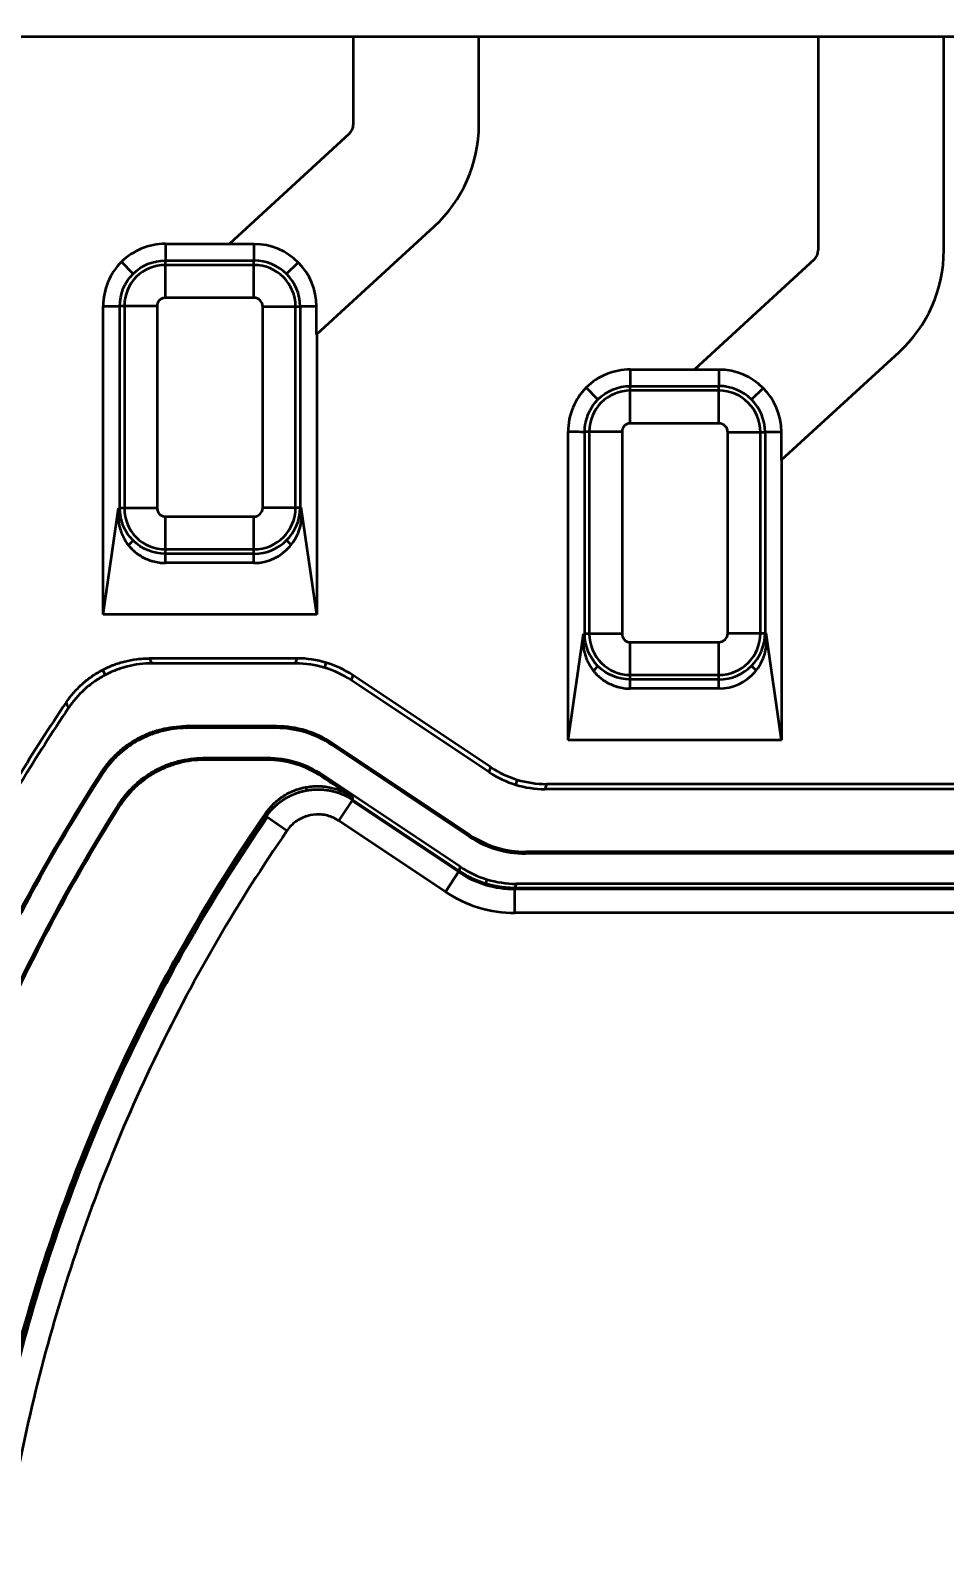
# Model space of a CAD drawing. Header units: millimetres. Extents: x 5 to 1651, y 545 to 1674.
# Drawn here: x 232.7 to 305.4, y 1490.3 to 1612.1 of the extents above; entities that cross this region are included whole.
import ezdxf

# ---------------------------------------------------------------- set-up
doc = ezdxf.new("R2010")
doc.units = ezdxf.units.MM
doc.layers.add('20', color=7, linetype='Continuous', true_color=0xffffff)
doc.layers.add('dim', color=82, linetype='Continuous', lineweight=9)
doc.dimstyles.get("Standard").update_dxf_attribs({"dimscale": 5, "dimtxt": 0.18, "dimasz": 0.18, "dimexe": 0.18, "dimexo": 0.0625, "dimgap": 0.09, "dimtad": 0, "dimtih": 1, "dimtoh": 1, "dimzin": 0, "dimdsep": 46, "dimtxsty": 'Standard', "dimcen": 0.09, "dimadec": 0, "dimazin": 0, "dimtfac": 1, "dimtofl": 0, "dimtmove": 0, "dimatfit": 3, "dimfxl": 0, "dimtolj": 1, "dimtzin": 0, "dimarcsym": 0})

# ---------------------------------------------------------------- blocks, each defined once
blk = doc.blocks.new('*D2')
at = {"layer": 'Defpoints', "color": 0, "lineweight": 18, "transparency": 16777216}
for p in [(651.9, 1664.8), (151.9, 1561.72), (651.9, 1561.72)]:
    blk.add_point(p, dxfattribs=at)
at = {"layer": 'dim', "color": 0, "lineweight": -2, "transparency": 16777216}
for p, q in [((151.9, 1564.22), (151.9, 1667.3)), ((651.9, 1564.22), (651.9, 1667.3)), ((161.9, 1664.8), (357.11, 1664.8)), ((641.9, 1664.8), (446.69, 1664.8))]:
    blk.add_line(p, q, dxfattribs=at)
at = {"layer": 'dim', "color": 0, "lineweight": 18, "transparency": 16777216}
for points in [[(161.9, 1666.47), (161.9, 1663.13), (151.9, 1664.8)], [(641.9, 1666.47), (641.9, 1663.13), (651.9, 1664.8)]]:
    blk.add_solid(points, dxfattribs=at)
at = {"layer": 'dim', "color": 0, "lineweight": 18, "transparency": 16777216, "insert": (401.9, 1664.8), "char_height": 12.5, "attachment_point": 5}
blk.add_mtext('\\A1;500.00{\\H7.5;\\S-0.10^ -0.15;}', dxfattribs=at)

msp = doc.modelspace()

# ---------------------------------------------------------------- linework, layer by layer
at = {"layer": '20', "color": 7, "linetype": 'Continuous', "lineweight": 35}
for p, q in [((221.654, 1611.632), (258.34, 1611.632)), ((258.34, 1611.632), (268.34, 1611.632)), ((258.34, 1611.632), (258.34, 1604.616)), ((268.34, 1611.632), (295.34, 1611.632)), ((268.34, 1604.616), (268.34, 1611.632)), ((295.34, 1611.632), (305.34, 1611.632)), ((295.34, 1611.632), (295.34, 1594.616)), ((305.34, 1611.632), (325.34, 1611.632)), ((305.34, 1594.616), (305.34, 1611.632)), ((258.016, 1603.879), (248.488, 1595.132)), ((255.435, 1587.935), (264.779, 1596.513)), ((243.386, 1595.132), (248.488, 1595.132)), ((248.488, 1595.132), (248.47, 1595.115)), ((250.435, 1595.115), (248.47, 1595.115)), ((250.435, 1595.115), (250.435, 1593.809)), ((240.815, 1592.752), (239.88, 1593.688)), ((250.435, 1593.446), (243.385, 1593.446)), ((243.386, 1593.809), (250.435, 1593.809)), ((250.435, 1590.838), (250.435, 1593.809)), ((253.035, 1592.732), (253.959, 1593.656)), ((295.016, 1593.879), (285.488, 1585.132)), ((250.435, 1590.838), (243.386, 1590.838)), ((238.435, 1565.632), (238.435, 1590.181)), ((242.729, 1590.18), (239.759, 1590.18)), ((239.759, 1574.084), (239.759, 1590.18)), ((240.122, 1590.18), (240.122, 1574.084)), ((242.729, 1590.18), (242.729, 1574.085)), ((251.141, 1590.132), (254.112, 1590.132)), ((251.141, 1574.132), (251.141, 1590.132)), ((253.749, 1574.132), (253.749, 1590.132)), ((255.418, 1590.132), (254.112, 1590.132)), ((254.112, 1590.132), (254.112, 1574.132)), ((255.418, 1587.919), (255.418, 1590.132)), ((255.418, 1587.919), (255.435, 1587.935)), ((255.435, 1587.935), (255.435, 1565.632)), ((292.435, 1577.935), (301.779, 1586.513)), ((280.386, 1585.132), (285.488, 1585.132)), ((285.488, 1585.132), (285.47, 1585.115)), ((287.435, 1585.115), (285.47, 1585.115)), ((287.435, 1585.115), (287.435, 1583.809)), ((277.815, 1582.752), (276.88, 1583.688)), ((287.435, 1583.446), (280.385, 1583.446)), ((280.386, 1583.809), (287.435, 1583.809)), ((287.435, 1580.838), (287.435, 1583.809)), ((290.035, 1582.732), (290.959, 1583.656)), ((287.435, 1580.838), (280.386, 1580.838)), ((275.435, 1555.632), (275.435, 1580.181)), ((279.729, 1580.18), (276.759, 1580.18)), ((276.759, 1564.084), (276.759, 1580.18)), ((277.122, 1580.18), (277.122, 1564.084)), ((279.729, 1580.18), (279.729, 1564.085)), ((288.141, 1580.132), (291.112, 1580.132)), ((288.141, 1564.132), (288.141, 1580.132)), ((290.749, 1564.132), (290.749, 1580.132)), ((292.418, 1580.132), (291.112, 1580.132)), ((291.112, 1580.132), (291.112, 1564.132)), ((292.418, 1577.919), (292.418, 1580.132)), ((292.418, 1577.919), (292.435, 1577.935)), ((292.435, 1577.935), (292.435, 1555.632)), ((238.435, 1565.632), (239.665, 1574.084)), ((243.387, 1570.456), (243.388, 1573.427)), ((243.388, 1573.427), (250.435, 1573.427)), ((250.435, 1570.456), (250.435, 1573.427)), ((251.141, 1574.132), (254.112, 1574.132)), ((254.198, 1574.132), (254.112, 1574.132)), ((255.435, 1565.632), (254.198, 1574.132)), ((240.447, 1571.144), (240.815, 1571.513)), ((253.035, 1571.533), (253.401, 1571.166)), ((243.387, 1570.819), (250.435, 1570.819)), ((250.435, 1570.456), (243.387, 1570.456)), ((243.387, 1569.728), (243.387, 1570.456)), ((250.435, 1569.728), (250.435, 1570.456)), ((250.435, 1569.728), (243.387, 1569.728)), ((255.435, 1565.632), (238.435, 1565.632)), ((275.435, 1555.632), (276.665, 1564.084)), ((288.141, 1564.132), (291.112, 1564.132)), ((291.198, 1564.132), (291.112, 1564.132)), ((292.435, 1555.632), (291.198, 1564.132)), ((280.387, 1560.456), (280.388, 1563.427)), ((280.388, 1563.427), (287.435, 1563.427)), ((287.435, 1560.456), (287.435, 1563.427)), ((238.393, 1561.22), (238.602, 1560.813)), ((253.874, 1562.132), (242.101, 1562.132)), ((253.752, 1561.729), (242.316, 1561.729)), ((253.752, 1561.729), (253.874, 1562.132)), ((256.067, 1561.386), (256.189, 1561.789)), ((277.447, 1561.144), (277.815, 1561.513)), ((290.035, 1561.533), (290.401, 1561.166)), ((258.306, 1560.79), (258.183, 1560.387)), ((269.158, 1553.07), (258.183, 1560.387)), ((269.28, 1553.474), (258.306, 1560.79)), ((280.387, 1560.819), (287.435, 1560.819)), ((287.435, 1560.456), (280.387, 1560.456)), ((280.387, 1559.728), (280.387, 1560.456)), ((287.435, 1559.728), (287.435, 1560.456)), ((287.435, 1559.728), (280.387, 1559.728)), ((252.238, 1556.729), (245.01, 1556.729)), ((252.197, 1556.592), (245.084, 1556.592)), ((252.197, 1556.592), (252.238, 1556.729)), ((254.553, 1556.386), (254.512, 1556.25)), ((241.305, 1555.642), (241.233, 1555.78)), ((256.669, 1555.387), (256.628, 1555.251)), ((267.603, 1547.934), (256.628, 1555.251)), ((267.644, 1548.07), (256.669, 1555.387)), ((292.435, 1555.632), (275.435, 1555.632)), ((251.47, 1554.192), (246.4, 1554.192)), ((251.429, 1554.056), (246.475, 1554.056)), ((251.429, 1554.056), (251.47, 1554.192)), ((242.589, 1553.225), (242.662, 1553.088)), ((253.744, 1553.713), (253.785, 1553.85)), ((255.902, 1552.851), (255.86, 1552.714)), ((266.876, 1545.534), (255.902, 1552.851)), ((269.158, 1553.07), (269.28, 1553.474)), ((254.568, 1551.879), (254.612, 1551.621)), ((271.274, 1552.071), (271.397, 1552.475)), ((273.712, 1552.132), (273.59, 1551.729)), ((445.207, 1551.729), (273.59, 1551.729)), ((445.085, 1552.132), (273.712, 1552.132)), ((257.188, 1549.208), (258.296, 1550.87)), ((266.724, 1545.132), (258.241, 1550.787)), ((258.296, 1550.87), (266.779, 1545.214)), ((253.06, 1548.415), (251.415, 1549.548)), ((265.672, 1543.552), (257.188, 1549.208)), ((267.603, 1547.934), (267.644, 1548.07)), ((269.761, 1547.071), (269.719, 1546.935)), ((272.076, 1546.729), (272.034, 1546.592)), ((431.066, 1546.592), (272.034, 1546.592)), ((446.721, 1546.729), (272.076, 1546.729)), ((266.779, 1545.214), (266.876, 1545.534)), ((265.672, 1543.552), (266.779, 1545.214)), ((268.896, 1544.217), (268.993, 1544.535)), ((271.308, 1544.192), (271.211, 1543.872)), ((429.066, 1544.192), (271.308, 1544.192)), ((271.211, 1543.872), (429.066, 1543.872)), ((271.211, 1541.875), (271.211, 1543.872)), ((429.066, 1543.773), (271.211, 1543.773)), ((429.066, 1541.875), (271.211, 1541.875))]:
    msp.add_line(p, q, dxfattribs=at)
for centre, radius, start, end in [((257.34, 1604.616), 1, 312.55331, 0), ((257.34, 1604.616), 11, 312.55331, 0), ((250.435, 1590.132), 4.983, 0, 90), ((294.34, 1594.616), 1, 312.55331, 0), ((294.34, 1594.616), 11, 312.55331, 0), ((250.435, 1590.132), 3.676, 0, 90), ((250.435, 1590.132), 3.314, 0, 90), ((250.435, 1590.132), 0.706, 0, 90), ((287.435, 1580.132), 4.983, 0, 90), ((287.435, 1580.132), 3.676, 0, 90), ((287.435, 1580.132), 3.314, 0, 90), ((287.435, 1580.132), 0.706, 0, 90), ((250.435, 1574.132), 3.314, 270, 0), ((250.435, 1574.132), 0.706, 270, 0), ((250.435, 1574.132), 3.676, 270, 0), ((287.435, 1564.132), 3.314, 270, 0), ((287.435, 1564.132), 0.706, 270, 0), ((287.435, 1564.132), 3.676, 270, 0)]:
    msp.add_arc(centre, radius, start, end, dxfattribs=at)
for centre, major_axis, ratio, start_param, end_param in [((250.435, 1573.573), (0, 3.844), 0.9893532, 3.1415927, 4.858442), ((287.435, 1563.573), (0, 3.844), 0.9893532, 3.1415927, 4.858442), ((253.745, 1553.718), (-2.322, -7.668), 0.9985042, 2.8480063, 3.435179), ((253.867, 1554.121), (-2.322, -7.668), 0.9985042, 2.8480063, 3.435179), ((252.19, 1548.581), (2.322, 7.668), 0.9985042, 5.9895989, 6.5767717), ((252.231, 1548.718), (2.322, 7.668), 0.9985042, 5.9895989, 6.5767717), ((251.422, 1546.045), (-2.322, -7.668), 0.9985042, 2.8480063, 3.435179), ((251.463, 1546.181), (-2.322, -7.668), 0.9985042, 2.8480063, 3.435179), ((273.596, 1559.74), (2.322, 7.668), 0.9985042, 2.8480063, 3.435179), ((273.718, 1560.143), (2.322, 7.668), 0.9985042, 2.8480063, 3.435179), ((272.041, 1554.603), (-2.322, -7.668), 0.9985042, 5.9895989, 6.5767717), ((272.082, 1554.74), (-2.322, -7.668), 0.9985042, 5.9895989, 6.5767717), ((271.314, 1552.203), (-2.322, -7.668), 0.9985042, 5.9895989, 6.5767717), ((271.187, 1551.784), (-2.322, -7.668), 0.9985042, 5.9858401, 6.5805306), ((271.219, 1551.889), (-2.902, -9.585), 0.9985042, 5.9895989, 6.5767717)]:
    msp.add_ellipse(centre, major_axis=major_axis, ratio=ratio, start_param=start_param, end_param=end_param, dxfattribs=at)
for points, knots in [([(243.386, 1595.132), (242.081, 1595.132), (240.794, 1594.602), (238.965, 1592.774), (238.436, 1591.486), (238.435, 1590.181)], [0, 0, 0, 0, 0.5, 0.5, 1, 1, 1, 1]), ([(239.759, 1590.18), (239.759, 1591.143), (240.148, 1592.084), (241.483, 1593.419), (242.424, 1593.808), (243.386, 1593.809)], [0, 0, 0, 0, 0.5000518, 0.5000518, 1, 1, 1, 1]), ([(243.385, 1593.446), (242.516, 1593.445), (241.671, 1593.095), (240.472, 1591.895), (240.122, 1591.049), (240.122, 1590.18)], [0, 0, 0, 0, 0.4997873, 0.4997873, 1, 1, 1, 1]), ([(243.386, 1590.838), (243.386, 1591.002), (243.386, 1591.171), (243.385, 1591.513), (243.385, 1591.685), (243.385, 1591.94), (243.385, 1592.024), (243.385, 1592.191), (243.384, 1592.272), (243.384, 1592.432), (243.384, 1592.51), (243.384, 1592.662), (243.384, 1592.735), (243.384, 1592.877), (243.384, 1592.944), (243.384, 1593.073), (243.384, 1593.134), (243.385, 1593.249), (243.385, 1593.303), (243.385, 1593.403), (243.385, 1593.449), (243.385, 1593.575), (243.385, 1593.644), (243.386, 1593.749), (243.386, 1593.786), (243.386, 1593.809)], [0, 0, 0, 0, 0.125, 0.125, 0.25, 0.25, 0.3125, 0.3125, 0.375, 0.375, 0.4375, 0.4375, 0.5, 0.5, 0.5625, 0.5625, 0.625, 0.625, 0.6875, 0.6875, 0.75, 0.75, 0.875, 0.875, 1, 1, 1, 1]), ([(243.386, 1590.838), (243.336, 1590.838), (243.285, 1590.831), (243.158, 1590.802), (243.082, 1590.771), (242.961, 1590.695), (242.912, 1590.652), (242.826, 1590.541), (242.79, 1590.47), (242.743, 1590.327), (242.729, 1590.253), (242.729, 1590.18)], [0, 0, 0, 0, 0.145495, 0.145495, 0.3789722, 0.3789722, 0.5626206, 0.5626206, 0.7875456, 0.7875456, 1, 1, 1, 1]), ([(280.386, 1585.132), (279.081, 1585.132), (277.794, 1584.602), (275.965, 1582.774), (275.436, 1581.486), (275.435, 1580.181)], [0, 0, 0, 0, 0.5, 0.5, 1, 1, 1, 1]), ([(276.759, 1580.18), (276.759, 1581.143), (277.148, 1582.084), (278.483, 1583.419), (279.424, 1583.808), (280.386, 1583.809)], [0, 0, 0, 0, 0.5000518, 0.5000518, 1, 1, 1, 1]), ([(280.385, 1583.446), (279.516, 1583.445), (278.671, 1583.095), (277.472, 1581.895), (277.122, 1581.049), (277.122, 1580.18)], [0, 0, 0, 0, 0.4997873, 0.4997873, 1, 1, 1, 1]), ([(280.386, 1580.838), (280.386, 1581.002), (280.386, 1581.171), (280.385, 1581.513), (280.385, 1581.685), (280.385, 1581.94), (280.385, 1582.024), (280.385, 1582.191), (280.384, 1582.272), (280.384, 1582.432), (280.384, 1582.51), (280.384, 1582.662), (280.384, 1582.735), (280.384, 1582.877), (280.384, 1582.944), (280.384, 1583.073), (280.384, 1583.134), (280.385, 1583.249), (280.385, 1583.303), (280.385, 1583.403), (280.385, 1583.449), (280.385, 1583.575), (280.385, 1583.644), (280.386, 1583.749), (280.386, 1583.786), (280.386, 1583.809)], [0, 0, 0, 0, 0.125, 0.125, 0.25, 0.25, 0.3125, 0.3125, 0.375, 0.375, 0.4375, 0.4375, 0.5, 0.5, 0.5625, 0.5625, 0.625, 0.625, 0.6875, 0.6875, 0.75, 0.75, 0.875, 0.875, 1, 1, 1, 1]), ([(280.386, 1580.838), (280.336, 1580.838), (280.285, 1580.831), (280.158, 1580.802), (280.082, 1580.771), (279.961, 1580.695), (279.912, 1580.652), (279.826, 1580.541), (279.79, 1580.47), (279.743, 1580.327), (279.729, 1580.253), (279.729, 1580.18)], [0, 0, 0, 0, 0.145495, 0.145495, 0.3789722, 0.3789722, 0.5626206, 0.5626206, 0.7875456, 0.7875456, 1, 1, 1, 1]), ([(239.665, 1574.084), (239.648, 1573.966), (239.637, 1573.849), (239.625, 1573.615), (239.623, 1573.381), (239.643, 1573.148), (239.673, 1572.916), (239.693, 1572.801), (239.744, 1572.57), (239.775, 1572.454), (239.821, 1572.311), (239.831, 1572.282), (239.851, 1572.224), (239.861, 1572.196), (239.893, 1572.11), (239.916, 1572.053), (239.988, 1571.884), (240.042, 1571.773), (240.162, 1571.555), (240.228, 1571.447), (240.373, 1571.236), (240.453, 1571.132), (240.563, 1571.005), (240.585, 1570.98), (240.631, 1570.93), (240.7, 1570.855), (240.774, 1570.783), (240.926, 1570.643), (241.034, 1570.553), (241.209, 1570.425), (241.269, 1570.383), (241.362, 1570.323), (241.393, 1570.303), (241.458, 1570.264), (241.49, 1570.244), (241.655, 1570.151), (241.794, 1570.082), (242.011, 1569.992), (242.085, 1569.963), (242.237, 1569.911), (242.315, 1569.886), (242.553, 1569.82), (242.716, 1569.786), (243.046, 1569.741), (243.215, 1569.728), (243.387, 1569.728)], [0, 0, 0, 0, 0.0625, 0.0625, 0.125, 0.1875, 0.1875, 0.25, 0.25, 0.3125, 0.3125, 0.328125, 0.328125, 0.34375, 0.34375, 0.375, 0.375, 0.4375, 0.4375, 0.5, 0.5, 0.5625, 0.5625, 0.578125, 0.578125, 0.59375, 0.625, 0.625, 0.6875, 0.6875, 0.71875, 0.71875, 0.734375, 0.734375, 0.75, 0.75, 0.8125, 0.8125, 0.84375, 0.84375, 0.875, 0.875, 0.9375, 0.9375, 1, 1, 1, 1]), ([(243.387, 1570.456), (242.424, 1570.456), (241.483, 1570.845), (240.148, 1572.18), (239.759, 1573.121), (239.759, 1574.084)], [0, 0, 0, 0, 0.5000518, 0.5000518, 1, 1, 1, 1]), ([(240.122, 1574.084), (240.122, 1573.215), (240.472, 1572.369), (241.672, 1571.169), (242.518, 1570.819), (243.387, 1570.819)], [0, 0, 0, 0, 0.4999484, 0.4999484, 1, 1, 1, 1]), ([(242.729, 1574.085), (242.729, 1574.034), (242.736, 1573.983), (242.765, 1573.855), (242.796, 1573.779), (242.873, 1573.658), (242.915, 1573.609), (243.027, 1573.523), (243.098, 1573.487), (243.241, 1573.44), (243.315, 1573.427), (243.388, 1573.427)], [0, 0, 0, 0, 0.1464859, 0.1464859, 0.3796923, 0.3796923, 0.5631276, 0.5631276, 0.7877916, 0.7877916, 1, 1, 1, 1]), ([(276.665, 1564.084), (276.648, 1563.966), (276.637, 1563.849), (276.625, 1563.615), (276.623, 1563.381), (276.643, 1563.148), (276.673, 1562.916), (276.693, 1562.801), (276.744, 1562.57), (276.775, 1562.454), (276.821, 1562.311), (276.831, 1562.282), (276.851, 1562.224), (276.861, 1562.196), (276.893, 1562.11), (276.916, 1562.053), (276.988, 1561.884), (277.042, 1561.773), (277.162, 1561.555), (277.228, 1561.447), (277.373, 1561.236), (277.453, 1561.132), (277.563, 1561.005), (277.585, 1560.98), (277.631, 1560.93), (277.7, 1560.855), (277.774, 1560.783), (277.926, 1560.643), (278.034, 1560.553), (278.209, 1560.425), (278.269, 1560.383), (278.362, 1560.323), (278.393, 1560.303), (278.458, 1560.264), (278.49, 1560.244), (278.655, 1560.151), (278.794, 1560.082), (279.011, 1559.992), (279.085, 1559.963), (279.237, 1559.911), (279.315, 1559.886), (279.553, 1559.82), (279.716, 1559.786), (280.046, 1559.741), (280.215, 1559.728), (280.387, 1559.728)], [0, 0, 0, 0, 0.0625, 0.0625, 0.125, 0.1875, 0.1875, 0.25, 0.25, 0.3125, 0.3125, 0.328125, 0.328125, 0.34375, 0.34375, 0.375, 0.375, 0.4375, 0.4375, 0.5, 0.5, 0.5625, 0.5625, 0.578125, 0.578125, 0.59375, 0.625, 0.625, 0.6875, 0.6875, 0.71875, 0.71875, 0.734375, 0.734375, 0.75, 0.75, 0.8125, 0.8125, 0.84375, 0.84375, 0.875, 0.875, 0.9375, 0.9375, 1, 1, 1, 1]), ([(280.387, 1560.456), (279.424, 1560.456), (278.483, 1560.845), (277.148, 1562.18), (276.759, 1563.121), (276.759, 1564.084)], [0, 0, 0, 0, 0.5000518, 0.5000518, 1, 1, 1, 1]), ([(277.122, 1564.084), (277.122, 1563.215), (277.472, 1562.369), (278.672, 1561.169), (279.518, 1560.819), (280.387, 1560.819)], [0, 0, 0, 0, 0.4999484, 0.4999484, 1, 1, 1, 1]), ([(279.729, 1564.085), (279.729, 1564.034), (279.736, 1563.983), (279.765, 1563.855), (279.796, 1563.779), (279.873, 1563.658), (279.915, 1563.609), (280.027, 1563.523), (280.098, 1563.487), (280.241, 1563.44), (280.315, 1563.427), (280.388, 1563.427)], [0, 0, 0, 0, 0.1464859, 0.1464859, 0.3796923, 0.3796923, 0.5631276, 0.5631276, 0.7877916, 0.7877916, 1, 1, 1, 1]), ([(235.477, 1558.609), (235.66, 1558.881), (236.057, 1559.398), (236.514, 1559.863), (236.788, 1560.11), (236.819, 1560.137), (236.881, 1560.191), (236.974, 1560.271), (237.194, 1560.452), (237.389, 1560.597), (237.787, 1560.876), (238.063, 1561.044), (238.493, 1561.273), (238.638, 1561.345), (238.861, 1561.446), (238.936, 1561.479), (239.049, 1561.527), (239.087, 1561.542), (239.163, 1561.573), (239.201, 1561.588), (239.544, 1561.719), (239.854, 1561.817), (240.482, 1561.973), (240.8, 1562.032), (241.284, 1562.092), (241.446, 1562.107), (241.691, 1562.122), (241.773, 1562.126), (241.937, 1562.131), (242.019, 1562.132), (242.101, 1562.132)], [0, 0, 0, 0, 0.125, 0.25, 0.25, 0.265625, 0.265625, 0.28125, 0.3125, 0.375, 0.375, 0.5, 0.5, 0.5625, 0.5625, 0.59375, 0.59375, 0.609375, 0.609375, 0.625, 0.625, 0.75, 0.75, 0.875, 0.875, 0.9375, 0.9375, 0.96875, 0.96875, 1, 1, 1, 1]), ([(242.316, 1561.729), (241.987, 1561.729), (241.335, 1561.688), (240.693, 1561.569), (240.335, 1561.479), (240.295, 1561.469), (240.216, 1561.448), (240.098, 1561.415), (239.824, 1561.333), (239.594, 1561.253), (239.14, 1561.078), (238.846, 1560.943), (238.416, 1560.714), (238.274, 1560.633), (238.066, 1560.505), (237.997, 1560.461), (237.894, 1560.393), (237.86, 1560.371), (237.792, 1560.324), (237.758, 1560.301), (237.457, 1560.09), (237.203, 1559.887), (236.722, 1559.453), (236.495, 1559.221), (236.175, 1558.852), (236.072, 1558.726), (235.922, 1558.53), (235.873, 1558.464), (235.778, 1558.331), (235.731, 1558.264), (235.685, 1558.195)], [0, 0, 0, 0, 0.125, 0.25, 0.25, 0.265625, 0.265625, 0.28125, 0.3125, 0.375, 0.375, 0.5, 0.5, 0.5625, 0.5625, 0.59375, 0.59375, 0.609375, 0.609375, 0.625, 0.625, 0.75, 0.75, 0.875, 0.875, 0.9375, 0.9375, 0.96875, 0.96875, 1, 1, 1, 1]), ([(242.101, 1562.132), (242.114, 1562.109), (242.126, 1562.085), (242.161, 1562.02), (242.183, 1561.978), (242.227, 1561.896), (242.248, 1561.856), (242.285, 1561.787), (242.3, 1561.758), (242.316, 1561.729)], [0, 0, 0, 0, 0.1756128, 0.1756128, 0.4852605, 0.4852605, 0.7838215, 0.7838215, 1, 1, 1, 1]), ([(235.477, 1558.609), (232.837, 1554.692), (226.497, 1544.297), (218.297, 1526.435), (211.965, 1504.971), (208.765, 1482.822), (208.765, 1460.443), (211.965, 1438.294), (218.297, 1416.829), (226.497, 1398.967), (232.837, 1388.572), (235.477, 1384.656)], [0, 0, 0, 0, 0.0767574, 0.1976839, 0.3186103, 0.4395368, 0.5604632, 0.6813897, 0.8023161, 0.9232426, 1, 1, 1, 1]), ([(235.685, 1558.195), (233.1, 1554.348), (226.823, 1544.04), (218.677, 1526.293), (212.36, 1504.884), (209.169, 1482.793), (209.169, 1460.472), (212.36, 1438.38), (218.677, 1416.971), (226.823, 1399.224), (233.1, 1388.916), (235.685, 1385.069)], [0, 0, 0, 0, 0.075715, 0.1969393, 0.3181636, 0.4393879, 0.5606121, 0.6818364, 0.8030607, 0.924285, 1, 1, 1, 1]), ([(235.685, 1558.195), (235.67, 1558.225), (235.655, 1558.255), (235.62, 1558.324), (235.6, 1558.363), (235.546, 1558.471), (235.511, 1558.54), (235.477, 1558.609)], [0, 0, 0, 0, 0.2161774, 0.2161774, 0.4999996, 0.4999996, 1, 1, 1, 1]), ([(238.297, 1553.071), (238.479, 1553.353), (238.676, 1553.62), (239.101, 1554.127), (239.329, 1554.367), (239.693, 1554.705), (239.818, 1554.815), (239.98, 1554.947), (240.012, 1554.973), (240.078, 1555.025), (240.111, 1555.051), (240.211, 1555.127), (240.278, 1555.177), (240.616, 1555.42), (241.177, 1555.773), (241.777, 1556.053), (242.164, 1556.205), (242.281, 1556.249), (242.399, 1556.29), (242.479, 1556.317), (242.518, 1556.331), (242.717, 1556.395), (242.878, 1556.441), (243.36, 1556.564), (243.686, 1556.625), (244.343, 1556.708), (244.675, 1556.729), (245.01, 1556.729)], [0, 0, 0, 0, 0.125, 0.125, 0.25, 0.25, 0.3125, 0.3125, 0.328125, 0.328125, 0.34375, 0.34375, 0.375, 0.375, 0.5, 0.625, 0.625, 0.65625, 0.671875, 0.671875, 0.6875, 0.6875, 0.75, 0.75, 0.875, 0.875, 1, 1, 1, 1]), ([(245.084, 1556.592), (244.749, 1556.592), (244.417, 1556.571), (243.76, 1556.489), (243.435, 1556.427), (242.953, 1556.305), (242.793, 1556.259), (242.594, 1556.195), (242.555, 1556.182), (242.475, 1556.155), (242.436, 1556.141), (242.317, 1556.099), (242.239, 1556.069), (241.851, 1555.917), (241.251, 1555.636), (240.69, 1555.284), (240.352, 1555.041), (240.251, 1554.966), (240.153, 1554.889), (240.087, 1554.837), (240.054, 1554.811), (239.892, 1554.678), (239.767, 1554.568), (239.402, 1554.229), (239.174, 1553.989), (238.748, 1553.481), (238.551, 1553.213), (238.369, 1552.931)], [0, 0, 0, 0, 0.125, 0.125, 0.25, 0.25, 0.3125, 0.3125, 0.328125, 0.328125, 0.34375, 0.34375, 0.375, 0.375, 0.5, 0.625, 0.625, 0.65625, 0.671875, 0.671875, 0.6875, 0.6875, 0.75, 0.75, 0.875, 0.875, 1, 1, 1, 1]), ([(245.01, 1556.729), (245.012, 1556.725), (245.014, 1556.72), (245.025, 1556.7), (245.034, 1556.683), (245.053, 1556.65), (245.062, 1556.633), (245.075, 1556.608), (245.08, 1556.6), (245.084, 1556.592)], [0, 0, 0, 0, 0.090197, 0.090197, 0.4543524, 0.4543524, 0.8236775, 0.8236775, 1, 1, 1, 1]), ([(239.644, 1550.469), (239.825, 1550.755), (240.022, 1551.027), (240.447, 1551.542), (240.675, 1551.786), (241.041, 1552.131), (241.166, 1552.242), (241.329, 1552.377), (241.361, 1552.404), (241.427, 1552.457), (241.46, 1552.483), (241.56, 1552.561), (241.628, 1552.612), (241.968, 1552.859), (242.532, 1553.218), (243.137, 1553.504), (243.528, 1553.659), (243.607, 1553.689), (243.766, 1553.746), (243.846, 1553.774), (244.087, 1553.852), (244.248, 1553.899), (244.735, 1554.024), (245.063, 1554.087), (245.726, 1554.171), (246.061, 1554.192), (246.4, 1554.192)], [0, 0, 0, 0, 0.125, 0.125, 0.25, 0.25, 0.3125, 0.3125, 0.328125, 0.328125, 0.34375, 0.34375, 0.375, 0.375, 0.5, 0.625, 0.625, 0.65625, 0.65625, 0.6875, 0.6875, 0.75, 0.75, 0.875, 0.875, 1, 1, 1, 1]), ([(246.475, 1554.056), (246.136, 1554.056), (245.801, 1554.035), (245.138, 1553.951), (244.81, 1553.888), (244.323, 1553.763), (244.161, 1553.716), (243.961, 1553.65), (243.921, 1553.637), (243.841, 1553.61), (243.801, 1553.596), (243.681, 1553.552), (243.602, 1553.523), (243.211, 1553.367), (242.606, 1553.081), (242.041, 1552.722), (241.701, 1552.474), (241.634, 1552.423), (241.501, 1552.32), (241.435, 1552.266), (241.24, 1552.105), (241.114, 1551.993), (240.748, 1551.648), (240.52, 1551.404), (240.095, 1550.887), (239.898, 1550.615), (239.717, 1550.329)], [0, 0, 0, 0, 0.125, 0.125, 0.25, 0.25, 0.3125, 0.3125, 0.328125, 0.328125, 0.34375, 0.34375, 0.375, 0.375, 0.5, 0.625, 0.625, 0.65625, 0.65625, 0.6875, 0.6875, 0.75, 0.75, 0.875, 0.875, 1, 1, 1, 1]), ([(246.4, 1554.192), (246.402, 1554.188), (246.404, 1554.184), (246.416, 1554.163), (246.425, 1554.147), (246.443, 1554.114), (246.452, 1554.097), (246.466, 1554.072), (246.47, 1554.064), (246.475, 1554.056)], [0, 0, 0, 0, 0.0920598, 0.0920598, 0.4533253, 0.4533253, 0.8229672, 0.8229672, 1, 1, 1, 1]), ([(238.297, 1553.071), (235.966, 1549.46), (230.263, 1539.73), (222.849, 1523.02), (217.089, 1502.868), (214.181, 1482.112), (214.181, 1461.153), (217.089, 1440.397), (222.849, 1420.245), (230.263, 1403.534), (235.966, 1393.805), (238.297, 1390.193)], [0, 0, 0, 0, 0.0749049, 0.1963606, 0.3178164, 0.4392721, 0.5607279, 0.6821836, 0.8036394, 0.9250951, 1, 1, 1, 1]), ([(238.369, 1552.931), (236.057, 1549.344), (230.375, 1539.644), (222.978, 1522.973), (217.223, 1502.839), (214.317, 1482.102), (214.317, 1461.162), (217.223, 1440.425), (222.978, 1420.291), (230.375, 1403.62), (236.057, 1393.921), (238.369, 1390.333)], [0, 0, 0, 0, 0.074517, 0.1960836, 0.3176501, 0.4392167, 0.5607833, 0.6823499, 0.8039164, 0.925483, 1, 1, 1, 1]), ([(238.369, 1552.931), (238.365, 1552.94), (238.36, 1552.948), (238.348, 1552.971), (238.341, 1552.986), (238.321, 1553.025), (238.309, 1553.048), (238.297, 1553.071)], [0, 0, 0, 0, 0.1763216, 0.1763216, 0.5, 0.5, 1, 1, 1, 1]), ([(251.37, 1549.807), (251.463, 1549.941), (251.562, 1550.069), (251.769, 1550.315), (251.988, 1550.55), (252.229, 1550.763), (252.417, 1550.914), (252.513, 1550.988), (252.613, 1551.058), (252.68, 1551.104), (252.714, 1551.127), (252.884, 1551.239), (253.024, 1551.32), (253.31, 1551.47), (253.602, 1551.605), (253.907, 1551.711), (254.101, 1551.769), (254.14, 1551.78), (254.219, 1551.801), (254.258, 1551.811), (254.377, 1551.84), (254.456, 1551.857), (254.695, 1551.903), (255.014, 1551.949), (255.336, 1551.963), (255.578, 1551.962), (255.659, 1551.96), (255.78, 1551.953), (255.821, 1551.951), (255.902, 1551.944), (255.943, 1551.941), (256.145, 1551.92), (256.305, 1551.896), (256.621, 1551.832), (256.777, 1551.793), (257.085, 1551.699), (257.237, 1551.644), (257.425, 1551.566), (257.462, 1551.55), (257.537, 1551.517), (257.574, 1551.5), (257.684, 1551.448), (257.757, 1551.412), (257.972, 1551.297), (258.112, 1551.213), (258.248, 1551.123)], [0, 0, 0, 0, 0.0625, 0.0625, 0.125, 0.1875, 0.1875, 0.21875, 0.234375, 0.234375, 0.25, 0.25, 0.3125, 0.3125, 0.375, 0.4375, 0.4375, 0.453125, 0.453125, 0.46875, 0.46875, 0.5, 0.5, 0.5625, 0.625, 0.625, 0.65625, 0.65625, 0.671875, 0.671875, 0.6875, 0.6875, 0.75, 0.75, 0.8125, 0.8125, 0.875, 0.875, 0.890625, 0.890625, 0.90625, 0.90625, 0.9375, 0.9375, 1, 1, 1, 1]), ([(251.415, 1549.548), (251.422, 1549.557), (251.435, 1549.577), (251.455, 1549.605), (251.476, 1549.634), (251.497, 1549.663), (251.518, 1549.691), (251.539, 1549.72), (251.561, 1549.748), (251.583, 1549.777), (251.605, 1549.805), (251.627, 1549.833), (251.65, 1549.861), (251.673, 1549.889), (251.696, 1549.917), (251.719, 1549.945), (251.743, 1549.972), (251.767, 1550), (251.791, 1550.027), (251.816, 1550.055), (251.84, 1550.082), (251.865, 1550.109), (251.891, 1550.136), (251.916, 1550.163), (251.942, 1550.19), (251.968, 1550.216), (251.994, 1550.243), (252.021, 1550.269), (252.048, 1550.295), (252.075, 1550.322), (252.102, 1550.347), (252.13, 1550.373), (252.158, 1550.399), (252.186, 1550.424), (252.214, 1550.45), (252.243, 1550.475), (252.272, 1550.5), (252.301, 1550.524), (252.33, 1550.549), (252.36, 1550.574), (252.39, 1550.598), (252.42, 1550.622), (252.45, 1550.646), (252.481, 1550.669), (252.511, 1550.693), (252.542, 1550.716), (252.574, 1550.739), (252.605, 1550.762), (252.637, 1550.785), (252.669, 1550.807), (252.701, 1550.83), (252.734, 1550.852), (252.766, 1550.874), (252.799, 1550.895), (252.832, 1550.917), (252.866, 1550.938), (252.899, 1550.959), (252.933, 1550.979), (252.967, 1551), (253.001, 1551.02), (253.035, 1551.04), (253.07, 1551.06), (253.105, 1551.079), (253.14, 1551.098), (253.175, 1551.117), (253.21, 1551.136), (253.246, 1551.154), (253.282, 1551.173), (253.318, 1551.19), (253.354, 1551.208), (253.39, 1551.225), (253.426, 1551.242), (253.463, 1551.259), (253.5, 1551.276), (253.537, 1551.292), (253.574, 1551.308), (253.611, 1551.324), (253.649, 1551.339), (253.686, 1551.354), (253.724, 1551.369), (253.762, 1551.383), (253.8, 1551.398), (253.838, 1551.411), (253.877, 1551.425), (253.915, 1551.438), (253.954, 1551.451), (253.992, 1551.464), (254.031, 1551.476), (254.07, 1551.488), (254.109, 1551.5), (254.148, 1551.512), (254.188, 1551.523), (254.227, 1551.533), (254.266, 1551.544), (254.306, 1551.554), (254.346, 1551.564), (254.385, 1551.573), (254.425, 1551.583), (254.465, 1551.591), (254.505, 1551.6), (254.545, 1551.608), (254.585, 1551.616), (254.626, 1551.624), (254.666, 1551.631), (254.706, 1551.638), (254.747, 1551.644), (254.787, 1551.65), (254.827, 1551.656), (254.868, 1551.662), (254.908, 1551.667), (254.949, 1551.672), (254.989, 1551.677), (255.03, 1551.681), (255.071, 1551.685), (255.111, 1551.688), (255.152, 1551.692), (255.193, 1551.694), (255.233, 1551.697), (255.274, 1551.699), (255.315, 1551.701), (255.355, 1551.703), (255.396, 1551.704), (255.436, 1551.705), (255.477, 1551.706), (255.518, 1551.706), (255.558, 1551.706), (255.599, 1551.705), (255.639, 1551.705), (255.679, 1551.703), (255.72, 1551.702), (255.76, 1551.7), (255.8, 1551.698), (255.841, 1551.696), (255.881, 1551.693), (255.921, 1551.69), (255.961, 1551.687), (256.001, 1551.683), (256.041, 1551.68), (256.08, 1551.675), (256.12, 1551.671), (256.16, 1551.666), (256.199, 1551.661), (256.239, 1551.655), (256.278, 1551.649), (256.317, 1551.643), (256.356, 1551.637), (256.395, 1551.63), (256.434, 1551.623), (256.473, 1551.616), (256.512, 1551.608), (256.55, 1551.6), (256.589, 1551.592), (256.627, 1551.584), (256.665, 1551.575), (256.703, 1551.566), (256.741, 1551.557), (256.779, 1551.547), (256.816, 1551.537), (256.854, 1551.527), (256.891, 1551.517), (256.928, 1551.506), (256.965, 1551.495), (257.002, 1551.484), (257.039, 1551.472), (257.075, 1551.46), (257.112, 1551.449), (257.148, 1551.436), (257.184, 1551.424), (257.22, 1551.411), (257.256, 1551.398), (257.291, 1551.385), (257.327, 1551.371), (257.362, 1551.358), (257.397, 1551.344), (257.432, 1551.329), (257.466, 1551.315), (257.501, 1551.3), (257.535, 1551.286), (257.569, 1551.27), (257.603, 1551.255), (257.637, 1551.24), (257.67, 1551.224), (257.703, 1551.208), (257.736, 1551.192), (257.769, 1551.176), (257.802, 1551.159), (257.834, 1551.142), (257.867, 1551.125), (257.899, 1551.108), (257.931, 1551.091), (257.962, 1551.073), (257.994, 1551.056), (258.025, 1551.038), (258.056, 1551.02), (258.087, 1551.002), (258.117, 1550.983), (258.148, 1550.965), (258.178, 1550.946), (258.208, 1550.927), (258.238, 1550.908), (258.267, 1550.889), (258.287, 1550.876), (258.296, 1550.87)], [0, 0, 0, 0, 0.0045208, 0.0090545, 0.0136009, 0.01816, 0.0227318, 0.0273161, 0.031913, 0.0365223, 0.041144, 0.0457781, 0.0504244, 0.0550828, 0.0597534, 0.064436, 0.0691305, 0.073837, 0.0785552, 0.0832851, 0.0880267, 0.0927798, 0.0975444, 0.1023203, 0.1071075, 0.1119059, 0.1167154, 0.1215359, 0.1263673, 0.1312096, 0.1360625, 0.140926, 0.1458, 0.1506844, 0.1555791, 0.160484, 0.165399, 0.1703239, 0.1752586, 0.1802031, 0.1851572, 0.1901208, 0.1950938, 0.200076, 0.2050673, 0.2100677, 0.2150769, 0.2200949, 0.2251215, 0.2301566, 0.2352, 0.2402517, 0.2453115, 0.2503792, 0.2554548, 0.260538, 0.2656287, 0.2707269, 0.2758323, 0.2809448, 0.2860643, 0.2911906, 0.2963235, 0.301463, 0.3066088, 0.3117609, 0.316919, 0.322083, 0.3272527, 0.3324281, 0.3376089, 0.3427949, 0.3479861, 0.3531822, 0.3583831, 0.3635887, 0.3687987, 0.374013, 0.3792314, 0.3844538, 0.3896801, 0.3949099, 0.4001432, 0.4053799, 0.4106196, 0.4158623, 0.4211078, 0.4263559, 0.4316064, 0.4368593, 0.4421142, 0.447371, 0.4526296, 0.4578898, 0.4631513, 0.4684141, 0.473678, 0.4789427, 0.4842081, 0.4894741, 0.4947404, 0.5000068, 0.5052733, 0.5105396, 0.5158055, 0.5210709, 0.5263357, 0.5315995, 0.5368623, 0.5421238, 0.5473839, 0.5526425, 0.5578993, 0.5631542, 0.568407, 0.5736575, 0.5789056, 0.584151, 0.5893937, 0.5946334, 0.5998699, 0.6051032, 0.610333, 0.6155592, 0.6207815, 0.6259999, 0.6312141, 0.6364241, 0.6416295, 0.6468304, 0.6520264, 0.6572175, 0.6624035, 0.6675842, 0.6727594, 0.6779291, 0.683093, 0.688251, 0.693403, 0.6985487, 0.703688, 0.7088209, 0.7139471, 0.7190664, 0.7241788, 0.7292841, 0.7343821, 0.7394728, 0.7445559, 0.7496313, 0.7546989, 0.7597585, 0.7648101, 0.7698534, 0.7748883, 0.7799148, 0.7849326, 0.7899417, 0.7949419, 0.7999331, 0.8049151, 0.8098879, 0.8148514, 0.8198053, 0.8247496, 0.8296842, 0.8346089, 0.8395237, 0.8444284, 0.8493229, 0.8542071, 0.859081, 0.8639443, 0.868797, 0.873639, 0.8784702, 0.8832905, 0.8880998, 0.892898, 0.897685, 0.9024608, 0.9072251, 0.911978, 0.9167194, 0.9214491, 0.9261671, 0.9308733, 0.9355676, 0.9402499, 0.9449203, 0.9495785, 0.9542245, 0.9588583, 0.9634798, 0.9680888, 0.9726855, 0.9772695, 0.981841, 0.9863999, 0.9909461, 0.9954794, 1, 1, 1, 1]), ([(239.644, 1550.469), (237.456, 1547.003), (232.046, 1537.589), (224.993, 1521.422), (219.497, 1501.885), (216.723, 1481.78), (216.723, 1461.484), (219.497, 1441.38), (224.993, 1421.843), (232.046, 1405.675), (237.456, 1396.262), (239.644, 1392.796)], [0, 0, 0, 0, 0.0739292, 0.1956637, 0.3173982, 0.4391327, 0.5608673, 0.6826018, 0.8043363, 0.9260708, 1, 1, 1, 1]), ([(239.717, 1550.329), (237.547, 1546.887), (232.158, 1537.504), (225.122, 1521.376), (219.631, 1501.857), (216.859, 1481.771), (216.859, 1461.494), (219.631, 1441.407), (225.122, 1421.889), (232.158, 1405.76), (237.547, 1396.377), (239.717, 1392.936)], [0, 0, 0, 0, 0.0735217, 0.1953726, 0.3172236, 0.4390745, 0.5609255, 0.6827764, 0.8046274, 0.9264783, 1, 1, 1, 1]), ([(239.717, 1550.329), (239.713, 1550.337), (239.709, 1550.345), (239.697, 1550.368), (239.689, 1550.384), (239.669, 1550.422), (239.657, 1550.445), (239.644, 1550.469)], [0, 0, 0, 0, 0.177032, 0.177032, 0.5, 0.5, 1, 1, 1, 1]), ([(258.248, 1551.123), (258.25, 1551.113), (258.251, 1551.104), (258.263, 1551.045), (258.272, 1550.995), (258.287, 1550.92), (258.292, 1550.895), (258.296, 1550.87)], [0, 0, 0, 0, 0.1087566, 0.1087566, 0.7018966, 0.7018966, 1, 1, 1, 1]), ([(251.37, 1393.458), (249.112, 1396.726), (243.381, 1405.84), (235.825, 1421.723), (229.872, 1441.243), (226.863, 1461.428), (226.863, 1481.836), (229.872, 1502.021), (235.825, 1521.542), (243.381, 1537.425), (249.112, 1546.539), (251.37, 1549.807)], [0, 0, 0, 0, 0.0716573, 0.194041, 0.3164246, 0.4388082, 0.5611918, 0.6835754, 0.805959, 0.9283427, 1, 1, 1, 1]), ([(251.415, 1393.716), (249.2, 1396.932), (243.516, 1405.984), (235.997, 1421.789), (230.052, 1441.284), (227.047, 1461.442), (227.047, 1481.823), (230.052, 1501.981), (235.997, 1521.475), (243.516, 1537.28), (249.2, 1546.333), (251.415, 1549.548)], [0, 0, 0, 0, 0.0706882, 0.1933487, 0.3160092, 0.4386697, 0.5613303, 0.6839908, 0.8066513, 0.9293118, 1, 1, 1, 1]), ([(251.497, 1549.491), (249.283, 1546.279), (243.603, 1537.233), (236.09, 1521.439), (230.149, 1501.959), (227.146, 1481.815), (227.146, 1461.449), (230.149, 1441.306), (236.09, 1421.825), (243.603, 1406.032), (249.283, 1396.986), (251.497, 1393.773)], [0, 0, 0, 0, 0.0706879, 0.1933485, 0.3160091, 0.4386697, 0.5613303, 0.6839909, 0.8066515, 0.9293121, 1, 1, 1, 1]), ([(251.415, 1549.548), (251.411, 1549.568), (251.408, 1549.587), (251.393, 1549.674), (251.382, 1549.74), (251.37, 1549.807)], [0, 0, 0, 0, 0.2295996, 0.2295996, 1, 1, 1, 1]), ([(257.188, 1549.208), (257.017, 1549.322), (256.833, 1549.419), (256.332, 1549.62), (255.995, 1549.693), (255.326, 1549.724), (254.984, 1549.681), (254.342, 1549.488), (254.033, 1549.334), (253.491, 1548.938), (253.25, 1548.691), (253.06, 1548.415)], [0, 0, 0, 0, 0.1319439, 0.1319439, 0.348699, 0.348699, 0.5655905, 0.5655905, 0.782807, 0.782807, 1, 1, 1, 1]), ([(253.06, 1548.415), (249.168, 1542.766), (245.703, 1536.81), (239.763, 1524.561), (237.278, 1518.267), (233.261, 1505.344), (231.724, 1498.68), (229.673, 1485.157), (229.169, 1478.395), (229.169, 1464.87), (229.673, 1458.108), (231.724, 1444.583), (233.261, 1437.921), (237.278, 1424.998), (239.763, 1418.704), (245.703, 1406.455), (249.168, 1400.498), (253.06, 1394.85)], [0, 0, 0, 0, 0.125, 0.125, 0.25, 0.25, 0.375, 0.375, 0.5, 0.5, 0.625, 0.625, 0.75, 0.75, 0.875, 0.875, 1, 1, 1, 1]), ([(266.779, 1545.214), (266.792, 1545.206), (266.816, 1545.19), (266.853, 1545.166), (266.89, 1545.142), (266.927, 1545.118), (266.964, 1545.095), (267.001, 1545.072), (267.038, 1545.049), (267.076, 1545.026), (267.113, 1545.003), (267.151, 1544.981), (267.189, 1544.958), (267.227, 1544.936), (267.265, 1544.915), (267.303, 1544.893), (267.342, 1544.872), (267.38, 1544.851), (267.419, 1544.83), (267.457, 1544.809), (267.496, 1544.788), (267.535, 1544.768), (267.574, 1544.748), (267.613, 1544.728), (267.653, 1544.708), (267.692, 1544.689), (267.731, 1544.67), (267.771, 1544.651), (267.811, 1544.632), (267.85, 1544.613), (267.89, 1544.595), (267.93, 1544.577), (267.97, 1544.559), (268.011, 1544.541), (268.051, 1544.524), (268.091, 1544.506), (268.132, 1544.489), (268.172, 1544.473), (268.213, 1544.456), (268.254, 1544.44), (268.294, 1544.423), (268.335, 1544.408), (268.376, 1544.392), (268.417, 1544.376), (268.459, 1544.361), (268.5, 1544.346), (268.541, 1544.331), (268.583, 1544.317), (268.624, 1544.303), (268.666, 1544.288), (268.707, 1544.275), (268.749, 1544.261), (268.791, 1544.247), (268.833, 1544.234), (268.875, 1544.221), (268.917, 1544.209), (268.959, 1544.196), (269.001, 1544.184), (269.043, 1544.172), (269.086, 1544.16), (269.128, 1544.148), (269.17, 1544.137), (269.213, 1544.126), (269.255, 1544.115), (269.298, 1544.105), (269.341, 1544.094), (269.383, 1544.084), (269.426, 1544.074), (269.469, 1544.064), (269.512, 1544.055), (269.555, 1544.046), (269.598, 1544.037), (269.641, 1544.028), (269.684, 1544.02), (269.727, 1544.011), (269.77, 1544.003), (269.813, 1543.995), (269.856, 1543.988), (269.9, 1543.981), (269.943, 1543.973), (269.986, 1543.967), (270.03, 1543.96), (270.073, 1543.954), (270.117, 1543.948), (270.16, 1543.942), (270.204, 1543.936), (270.247, 1543.931), (270.291, 1543.925), (270.335, 1543.92), (270.378, 1543.916), (270.422, 1543.911), (270.466, 1543.907), (270.509, 1543.903), (270.553, 1543.899), (270.597, 1543.896), (270.641, 1543.893), (270.684, 1543.89), (270.728, 1543.887), (270.772, 1543.884), (270.816, 1543.882), (270.86, 1543.88), (270.904, 1543.878), (270.948, 1543.877), (270.991, 1543.875), (271.035, 1543.874), (271.079, 1543.873), (271.123, 1543.873), (271.167, 1543.873), (271.196, 1543.872), (271.211, 1543.872)], [0, 0, 0, 0, 0.009347, 0.0186939, 0.0280407, 0.0373875, 0.0467343, 0.0560809, 0.0654275, 0.074774, 0.0841205, 0.093467, 0.1028133, 0.1121596, 0.1215059, 0.1308521, 0.1401983, 0.1495444, 0.1588904, 0.1682364, 0.1775824, 0.1869283, 0.1962742, 0.2056201, 0.2149659, 0.2243116, 0.2336573, 0.243003, 0.2523487, 0.2616943, 0.2710399, 0.2803854, 0.2897309, 0.2990764, 0.3084219, 0.3177673, 0.3271128, 0.3364581, 0.3458035, 0.3551489, 0.3644942, 0.3738395, 0.3831848, 0.3925301, 0.4018753, 0.4112206, 0.4205658, 0.429911, 0.4392562, 0.4486015, 0.4579467, 0.4672918, 0.476637, 0.4859822, 0.4953274, 0.5046726, 0.5140178, 0.523363, 0.5327082, 0.5420533, 0.5513985, 0.5607438, 0.570089, 0.5794342, 0.5887794, 0.5981247, 0.6074699, 0.6168152, 0.6261605, 0.6355058, 0.6448511, 0.6541965, 0.6635419, 0.6728872, 0.6822327, 0.6915781, 0.7009236, 0.7102691, 0.7196146, 0.7289601, 0.7383057, 0.7476513, 0.756997, 0.7663427, 0.7756884, 0.7850341, 0.7943799, 0.8037258, 0.8130717, 0.8224176, 0.8317636, 0.8411096, 0.8504556, 0.8598017, 0.8691479, 0.8784941, 0.8878404, 0.8971867, 0.906533, 0.9158795, 0.925226, 0.9345725, 0.9439191, 0.9532657, 0.9626125, 0.9719593, 0.9813061, 0.990653, 1, 1, 1, 1])]:
    msp.add_open_spline(points, degree=3, knots=knots, dxfattribs=at)
for points, degree in [([(243.386, 1595.132), (243.386, 1593.809)], 1), ([(238.435, 1590.181), (238.876, 1590.181), (239.317, 1590.18), (239.759, 1590.18)], 3), ([(280.386, 1585.132), (280.386, 1583.809)], 1), ([(275.435, 1580.181), (275.876, 1580.181), (276.317, 1580.18), (276.759, 1580.18)], 3), ([(239.665, 1574.084), (239.696, 1574.084), (239.727, 1574.084), (239.759, 1574.084)], 3), ([(276.665, 1564.084), (276.696, 1564.084), (276.727, 1564.084), (276.759, 1564.084)], 3), ([(258.248, 1551.123), (257.452, 1551.653), (256.656, 1552.184), (255.86, 1552.714)], 3)]:
    msp.add_open_spline(points, degree=degree, dxfattribs=at)
for points in [[(242.729, 1574.085), (240.122, 1574.084), (239.759, 1574.084)], [(279.729, 1564.085), (277.122, 1564.084), (276.759, 1564.084)]]:
    msp.add_rational_spline(points, [1, 0.754709446642, 1], degree=2, dxfattribs=at)

# ---------------------------------------------------------------- dimensions: what is measured, and where the dimension line sits
at = {"layer": 'dim', "lineweight": 18}
dim = msp.add_linear_dim(base=(651.897, 1664.801), p1=(151.897, 1561.722), p2=(651.897, 1561.722), dimstyle='Standard', override={"dimtxt": 2.5, "dimasz": 2, "dimexe": 0.49975, "dimexo": 0.49975, "dimgap": 0.49975, "dimtol": 1, "dimlim": 0, "dimtp": -0.1, "dimtm": 0.15, "dimtfac": 0.6, "dimtdec": 2, "dimtolj": 1}, dxfattribs=at)
dim.commit()
dim.dimension.update_dxf_attribs({"geometry": '*D2', "text_midpoint": (401.897, 1664.801)})

doc.saveas('drawing.dxf')
